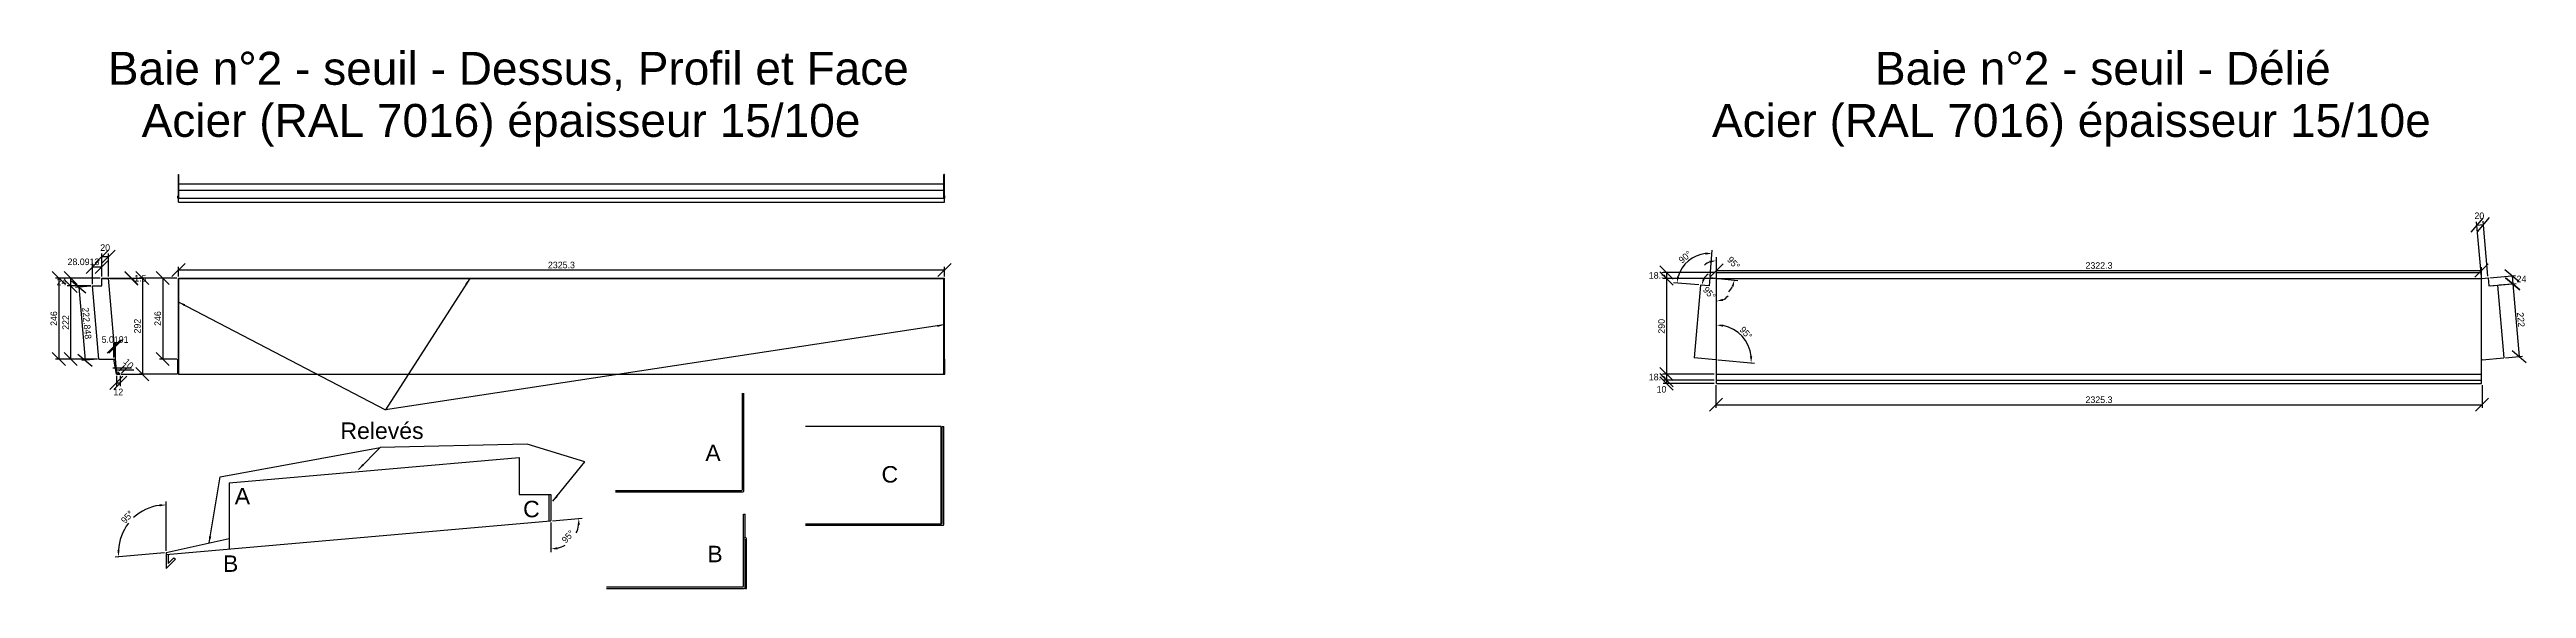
# Model space of a CAD drawing. Header units: millimetres. Extents: x 235 to 7754, y 385 to 2022.
import ezdxf

# ---------------------------------------------------------------- set-up
doc = ezdxf.new("R2010")
doc.units = ezdxf.units.MM
doc.layers.get('Defpoints').update_dxf_attribs({"true_color": 0xffffff})
doc.layers.add('0 ... Seuil ... Rectangle', color=5, linetype='Continuous', lineweight=25, true_color=0x0000ff)
doc.layers.add('0 ... Seuil ... Rectangle ... Cotes Angles', color=4, linetype='Continuous', lineweight=25, true_color=0x00ffff)
doc.styles.add('QCADDimTextStyle', font='txt')
doc.styles.add('textstyle11', font='')
doc.styles.add('textstyle12', font='')
doc.styles.add('textstyle13', font='')
doc.styles.add('textstyle14', font='')
doc.styles.add('textstyle15', font='')
doc.styles.add('textstyle16', font='')
doc.styles.add('textstyle17', font='')
doc.styles.add('textstyle18', font='')
doc.styles.add('textstyle19', font='')
doc.styles.add('textstyle20', font='')
doc.styles.add('textstyle21', font='')
doc.styles.get('textstyle11').set_extended_font_data('Liberation Sans')
doc.styles.get('textstyle12').set_extended_font_data('Liberation Sans')
doc.styles.get('textstyle13').set_extended_font_data('Liberation Sans')
doc.styles.get('textstyle14').set_extended_font_data('Liberation Sans')
doc.styles.get('textstyle15').set_extended_font_data('Liberation Sans')
doc.styles.get('textstyle16').set_extended_font_data('Liberation Sans')
doc.styles.get('textstyle17').set_extended_font_data('Liberation Sans')
doc.styles.get('textstyle18').set_extended_font_data('Liberation Sans')
doc.styles.get('textstyle19').set_extended_font_data('Liberation Sans')
doc.styles.get('textstyle20').set_extended_font_data('Liberation Sans')
doc.styles.get('textstyle21').set_extended_font_data('Liberation Sans')
doc.dimstyles.new('QCADDimStyle', dxfattribs={"dimtxt": 20, "dimasz": 20, "dimexe": 10, "dimexo": 5, "dimgap": 5, "dimtad": 1, "dimtoh": 1, "dimdec": 4, "dimzin": 0, "dimdsep": 46, "dimtxsty": 'QCADDimTextStyle', "dimcen": 0.09, "dimadec": 0, "dimazin": 0, "dimtfac": 1, "dimtdec": 4, "dimtofl": 0, "dimtmove": 0, "dimatfit": 3, "dimfxl": 1, "dimtolj": 1, "dimtzin": 0, "dimarcsym": 0})

# ---------------------------------------------------------------- blocks, each defined once
blk = doc.blocks.new('*D1')
at = {"layer": '0 ... Seuil ... Rectangle ... Cotes Angles', "color": 0, "lineweight": -2}
for p, q in [((588.9, 499.3), (588.9, 649.1)), ((584, 493.9), (434.7, 480.8))]:
    blk.add_line(p, q, dxfattribs=at)
for start, end in [(97.92113, 132.85173), (142.14827, 177.07887)]:
    blk.add_arc((588.9, 494.3), 144.8, start, end, dxfattribs=at)
at = {"layer": '0 ... Seuil ... Rectangle ... Cotes Angles', "color": 0}
for points in [[(569.2, 634.4), (568.8, 641), (588.9, 639.1)], [(441, 501.6), (447.7, 501.7), (444.7, 481.7)]]:
    blk.add_solid(points, dxfattribs=at)
at = {"layer": 'Defpoints', "color": 0}
for p in [(512.9, 617.5), (588.9, 494.3), (588.9, 494.3), (780.9, 511.1), (588.9, 446.3)]:
    blk.add_point(p, dxfattribs=at)
at = {"layer": '0 ... Seuil ... Rectangle ... Cotes Angles', "color": 0, "insert": (471.1, 602.2), "char_height": 20, "attachment_point": 5, "rotation": 47.5, "style": 'QCADDimTextStyle'}
blk.add_mtext('\\A1;95%%d', dxfattribs=at)
blk = doc.blocks.new('*D2')
at = {"layer": '0 ... Seuil ... Rectangle ... Cotes Angles', "color": 0, "lineweight": -2}
for p, q in [((1756.9, 585.5), (1756.9, 495.1)), ((1761.9, 590.9), (1851.9, 598.8))]:
    blk.add_line(p, q, dxfattribs=at)
for start, end in [(334.53524, 351.54078), (283.45922, 300.46476)]:
    blk.add_arc((1756.9, 590.5), 85.3, start, end, dxfattribs=at)
at = {"layer": '0 ... Seuil ... Rectangle ... Cotes Angles', "color": 0}
for points in [[(1844.7, 577.8), (1838, 578), (1841.9, 597.9)], [(1776.4, 510.8), (1777.2, 504.2), (1756.9, 505.1)]]:
    blk.add_solid(points, dxfattribs=at)
at = {"layer": 'Defpoints', "color": 0}
for p in [(1756.9, 670.5), (1756, 590.4), (1756.9, 591.4), (594.9, 488.8), (1801.7, 517.8)]:
    blk.add_point(p, dxfattribs=at)
at = {"layer": '0 ... Seuil ... Rectangle ... Cotes Angles', "color": 0, "insert": (1808.8, 542.9), "char_height": 20, "attachment_point": 5, "rotation": 47.5, "style": 'QCADDimTextStyle'}
blk.add_mtext('\\A1;95%%d', dxfattribs=at)
blk = doc.blocks.new('*D3')
at = {"layer": '0 ... Seuil ... Rectangle ... Cotes Angles', "color": 0, "lineweight": -2}
for p, q in [((646.4, 1372.3), (606.4, 1332.3)), ((626.4, 1332.9), (626.4, 1362.3)), ((2931.7, 1332.3), (2971.7, 1372.3)), ((2951.7, 1332.9), (2951.7, 1362.3)), ((626.4, 1352.3), (2951.7, 1352.3))]:
    blk.add_line(p, q, dxfattribs=at)
at = {"layer": 'Defpoints', "color": 0}
for p in [(626.4, 1327.9), (2951.7, 1352.3), (2951.7, 1327.9)]:
    blk.add_point(p, dxfattribs=at)
at = {"layer": '0 ... Seuil ... Rectangle ... Cotes Angles', "color": 0, "insert": (1789, 1367.3), "char_height": 20, "attachment_point": 5, "style": 'QCADDimTextStyle'}
blk.add_mtext('\\A1;2325.3', dxfattribs=at)
blk = doc.blocks.new('*D4')
at = {"layer": '0 ... Seuil ... Rectangle ... Cotes Angles', "color": 0, "lineweight": -2}
for p, q in [((598.7, 1307.9), (558.7, 1347.9)), ((621.4, 1327.9), (568.7, 1327.9)), ((578.7, 1327.9), (578.7, 1081.9)), ((558.7, 1101.9), (598.7, 1061.9)), ((621.4, 1081.9), (568.7, 1081.9))]:
    blk.add_line(p, q, dxfattribs=at)
at = {"layer": 'Defpoints', "color": 0}
for p in [(626.4, 1327.9), (578.7, 1081.9), (626.4, 1081.9)]:
    blk.add_point(p, dxfattribs=at)
at = {"layer": '0 ... Seuil ... Rectangle ... Cotes Angles', "color": 0, "insert": (563.7, 1204.9), "char_height": 20, "attachment_point": 5, "rotation": 90, "style": 'QCADDimTextStyle'}
blk.add_mtext('\\A1;246', dxfattribs=at)
blk = doc.blocks.new('*D5')
at = {"layer": '0 ... Seuil ... Rectangle ... Cotes Angles', "color": 0, "lineweight": -2}
for p, q in [((537, 1307.9), (497, 1347.9)), ((621.4, 1327.9), (507, 1327.9)), ((517, 1327.9), (517, 1035.9)), ((497, 1055.9), (537, 1015.9)), ((621.4, 1035.9), (507, 1035.9))]:
    blk.add_line(p, q, dxfattribs=at)
at = {"layer": 'Defpoints', "color": 0}
for p in [(626.4, 1327.9), (517, 1035.9), (626.4, 1035.9)]:
    blk.add_point(p, dxfattribs=at)
at = {"layer": '0 ... Seuil ... Rectangle ... Cotes Angles', "color": 0, "insert": (502, 1181.9), "char_height": 20, "attachment_point": 5, "rotation": 90, "style": 'QCADDimTextStyle'}
blk.add_mtext('\\A1;292', dxfattribs=at)
blk = doc.blocks.new('*D6')
at = {"layer": '0 ... Seuil ... Rectangle ... Cotes Angles', "color": 0, "lineweight": -2}
for p, q in [((414, 1412.8), (374, 1372.8)), ((394, 1372.8), (434, 1412.8)), ((394, 1332.9), (394, 1402.8)), ((394, 1392.8), (414, 1392.8)), ((414, 1332.9), (414, 1402.8))]:
    blk.add_line(p, q, dxfattribs=at)
at = {"layer": 'Defpoints', "color": 0}
for p in [(414, 1392.8), (394, 1327.9), (414, 1327.9)]:
    blk.add_point(p, dxfattribs=at)
at = {"layer": '0 ... Seuil ... Rectangle ... Cotes Angles', "color": 0, "insert": (404, 1420.3), "char_height": 20, "attachment_point": 5, "style": 'QCADDimTextStyle'}
blk.add_mtext('\\A1;20', dxfattribs=at)
blk = doc.blocks.new('*D7')
at = {"layer": '0 ... Seuil ... Rectangle ... Cotes Angles', "color": 0, "lineweight": -2}
for p, q in [((410.5, 1099.8), (450.5, 1139.8)), ((455.5, 1139.8), (415.5, 1099.8)), ((430.5, 1086.9), (430.5, 1129.8)), ((435.5, 1086.9), (435.5, 1129.8))]:
    blk.add_line(p, q, dxfattribs=at)
at = {"layer": 'Defpoints', "color": 0}
for p in [(430.5, 1081.9), (435.5, 1119.8), (435.5, 1081.9)]:
    blk.add_point(p, dxfattribs=at)
at = {"layer": '0 ... Seuil ... Rectangle ... Cotes Angles', "color": 0, "insert": (434.1, 1141), "char_height": 20, "attachment_point": 5, "style": 'QCADDimTextStyle'}
blk.add_mtext('\\A1;5.0191', dxfattribs=at)
blk = doc.blocks.new('*D8')
at = {"layer": '0 ... Seuil ... Rectangle ... Cotes Angles', "color": 0, "lineweight": -2}
for p, q in [((458, 1029.7), (418, 989.7)), ((430, 989.7), (470, 1029.7)), ((438, 1030.9), (438, 999.7)), ((438, 1009.7), (450, 1009.7)), ((450, 1030.9), (450, 999.7))]:
    blk.add_line(p, q, dxfattribs=at)
at = {"layer": 'Defpoints', "color": 0}
for p in [(438, 1035.9), (450, 1035.9), (450, 1009.7)]:
    blk.add_point(p, dxfattribs=at)
at = {"layer": '0 ... Seuil ... Rectangle ... Cotes Angles', "color": 0, "insert": (444, 982), "char_height": 20, "attachment_point": 5, "style": 'QCADDimTextStyle'}
blk.add_mtext('\\A1;12', dxfattribs=at)
blk = doc.blocks.new('*D9')
at = {"layer": '0 ... Seuil ... Rectangle ... Cotes Angles', "color": 0, "lineweight": -2}
for p, q in [((427.2, 1055.6), (483.8, 1055.6)), ((446.5, 1046.5), (462.6, 1062.6)), ((453.5, 1039.5), (469.6, 1055.6)), ((490.8, 1048.5), (434.3, 1048.5))]:
    blk.add_line(p, q, dxfattribs=at)
at = {"layer": 'Defpoints', "color": 0}
for p in [(455.5, 1055.6), (442.9, 1043), (450, 1035.9)]:
    blk.add_point(p, dxfattribs=at)
at = {"layer": '0 ... Seuil ... Rectangle ... Cotes Angles', "color": 0, "insert": (475, 1068.1), "char_height": 20, "attachment_point": 5, "rotation": 315, "style": 'QCADDimTextStyle'}
blk.add_mtext('\\A1;10', dxfattribs=at)
blk = doc.blocks.new('*D10')
at = {"layer": '0 ... Seuil ... Rectangle ... Cotes Angles', "color": 0, "lineweight": -2}
for p, q in [((319.2, 1307.9), (279.2, 1347.9)), ((279.2, 1323.9), (319.2, 1283.9)), ((389, 1327.9), (289.2, 1327.9)), ((360.9, 1303.9), (289.2, 1303.9)), ((299.2, 1327.9), (299.2, 1303.9))]:
    blk.add_line(p, q, dxfattribs=at)
at = {"layer": 'Defpoints', "color": 0}
for p in [(299.2, 1303.9), (365.9, 1303.9), (394, 1327.9)]:
    blk.add_point(p, dxfattribs=at)
at = {"layer": '0 ... Seuil ... Rectangle ... Cotes Angles', "color": 0, "insert": (271.7, 1315.9), "char_height": 20, "attachment_point": 5, "style": 'QCADDimTextStyle'}
blk.add_mtext('\\A1;24', dxfattribs=at)
blk = doc.blocks.new('*D11')
at = {"layer": '0 ... Seuil ... Rectangle ... Cotes Angles', "color": 0, "lineweight": -2}
for p, q in [((385.9, 1382), (345.9, 1342)), ((365.9, 1308.9), (365.9, 1372)), ((365.9, 1362), (394, 1362)), ((374, 1342), (414, 1382)), ((394, 1332.9), (394, 1372))]:
    blk.add_line(p, q, dxfattribs=at)
at = {"layer": 'Defpoints', "color": 0}
for p in [(394, 1362), (365.9, 1303.9), (394, 1327.9)]:
    blk.add_point(p, dxfattribs=at)
at = {"layer": '0 ... Seuil ... Rectangle ... Cotes Angles', "color": 0, "insert": (338.2, 1377), "char_height": 20, "attachment_point": 5, "style": 'QCADDimTextStyle'}
blk.add_mtext('\\A1;28.0913', dxfattribs=at)
blk = doc.blocks.new('*D12')
at = {"layer": '0 ... Seuil ... Rectangle ... Cotes Angles', "color": 0, "lineweight": -2}
for p, q in [((319.2, 1283.9), (279.2, 1323.9)), ((360.9, 1303.9), (289.2, 1303.9)), ((299.2, 1303.9), (299.2, 1081.9)), ((279.2, 1101.9), (319.2, 1061.9)), ((380.3, 1081.9), (289.2, 1081.9))]:
    blk.add_line(p, q, dxfattribs=at)
at = {"layer": 'Defpoints', "color": 0}
for p in [(365.9, 1303.9), (299.2, 1081.9), (385.3, 1081.9)]:
    blk.add_point(p, dxfattribs=at)
at = {"layer": '0 ... Seuil ... Rectangle ... Cotes Angles', "color": 0, "insert": (284.2, 1192.9), "char_height": 20, "attachment_point": 5, "rotation": 90, "style": 'QCADDimTextStyle'}
blk.add_mtext('\\A1;222', dxfattribs=at)
blk = doc.blocks.new('*D13')
at = {"layer": '0 ... Seuil ... Rectangle ... Cotes Angles', "color": 0, "lineweight": -2}
for p, q in [((283.3, 1307.9), (243.3, 1347.9)), ((389, 1327.9), (253.3, 1327.9)), ((263.3, 1327.9), (263.3, 1081.9)), ((243.3, 1101.9), (283.3, 1061.9)), ((380.3, 1081.9), (253.3, 1081.9))]:
    blk.add_line(p, q, dxfattribs=at)
at = {"layer": 'Defpoints', "color": 0}
for p in [(394, 1327.9), (263.3, 1081.9), (385.3, 1081.9)]:
    blk.add_point(p, dxfattribs=at)
at = {"layer": '0 ... Seuil ... Rectangle ... Cotes Angles', "color": 0, "insert": (248.3, 1204.9), "char_height": 20, "attachment_point": 5, "rotation": 90, "style": 'QCADDimTextStyle'}
blk.add_mtext('\\A1;246', dxfattribs=at)
blk = doc.blocks.new('*D14')
at = {"layer": '0 ... Seuil ... Rectangle ... Cotes Angles', "color": 0, "lineweight": -2}
for p, q in [((345.4, 1282.1), (302, 1318.4)), ((360.9, 1303.5), (313.7, 1299.4)), ((323.7, 1300.3), (343.1, 1078.3)), ((321.5, 1096.4), (364.8, 1060.1)), ((380.3, 1081.5), (333.2, 1077.4))]:
    blk.add_line(p, q, dxfattribs=at)
at = {"layer": 'Defpoints', "color": 0}
for p in [(365.9, 1303.9), (343.1, 1078.3), (385.3, 1081.9)]:
    blk.add_point(p, dxfattribs=at)
at = {"layer": '0 ... Seuil ... Rectangle ... Cotes Angles', "color": 0, "insert": (348.4, 1190.6), "char_height": 20, "attachment_point": 5, "rotation": 275, "style": 'QCADDimTextStyle'}
blk.add_mtext('\\A1;222.848', dxfattribs=at)
blk = doc.blocks.new('*D15')
at = {"layer": '0 ... Seuil ... Rectangle ... Cotes Angles', "color": 0, "lineweight": -2}
for p, q in [((419, 1327.9), (493.4, 1327.9)), ((419, 1326.4), (493.4, 1326.4)), ((463.4, 1347.9), (503.4, 1307.9)), ((503.4, 1306.4), (463.4, 1346.4))]:
    blk.add_line(p, q, dxfattribs=at)
at = {"layer": 'Defpoints', "color": 0}
for p in [(414, 1327.9), (414, 1326.4), (483.4, 1326.4)]:
    blk.add_point(p, dxfattribs=at)
at = {"layer": '0 ... Seuil ... Rectangle ... Cotes Angles', "color": 0, "insert": (510.9, 1327.2), "char_height": 20, "attachment_point": 5, "style": 'QCADDimTextStyle'}
blk.add_mtext('\\A1;1.5', dxfattribs=at)
blk = doc.blocks.new('*D16')
at = {"layer": '0 ... Seuil ... Rectangle ... Cotes Angles', "color": 0, "lineweight": -2}
for p, q in [((5315.1, 1370.8), (5275.1, 1330.8)), ((5295.1, 1331.4), (5295.1, 1360.8)), ((7597.4, 1330.8), (7637.4, 1370.8)), ((7617.4, 1331.4), (7617.4, 1360.8)), ((5295.1, 1350.8), (7617.4, 1350.8))]:
    blk.add_line(p, q, dxfattribs=at)
at = {"layer": 'Defpoints', "color": 0}
for p in [(5295.1, 1326.4), (7617.4, 1350.8), (7617.4, 1326.4)]:
    blk.add_point(p, dxfattribs=at)
at = {"layer": '0 ... Seuil ... Rectangle ... Cotes Angles', "color": 0, "insert": (6456.2, 1365.8), "char_height": 20, "attachment_point": 5, "style": 'QCADDimTextStyle'}
blk.add_mtext('\\A1;2322.3', dxfattribs=at)
blk = doc.blocks.new('*D17')
at = {"layer": '0 ... Seuil ... Rectangle ... Cotes Angles', "color": 0, "lineweight": -2}
for p, q in [((5293.6, 1002.9), (5293.6, 933.3)), ((7618.9, 1002.9), (7618.9, 933.3)), ((5313.6, 963.3), (5273.6, 923.3)), ((5293.6, 943.3), (7618.9, 943.3)), ((7598.9, 923.3), (7638.9, 963.3))]:
    blk.add_line(p, q, dxfattribs=at)
at = {"layer": 'Defpoints', "color": 0}
for p in [(5293.6, 1007.9), (7618.9, 1007.9), (7618.9, 943.3)]:
    blk.add_point(p, dxfattribs=at)
at = {"layer": '0 ... Seuil ... Rectangle ... Cotes Angles', "color": 0, "insert": (6456.2, 958.3), "char_height": 20, "attachment_point": 5, "style": 'QCADDimTextStyle'}
blk.add_mtext('\\A1;2325.3', dxfattribs=at)
blk = doc.blocks.new('*D18')
at = {"layer": '0 ... Seuil ... Rectangle ... Cotes Angles', "color": 0, "lineweight": -2}
for p, q in [((5163.3, 1324.9), (5123.3, 1364.9)), ((5123.3, 1346.4), (5163.3, 1306.4)), ((5288.6, 1344.9), (5133.3, 1344.9)), ((5290.1, 1326.4), (5133.3, 1326.4)), ((5143.3, 1344.9), (5143.3, 1326.4))]:
    blk.add_line(p, q, dxfattribs=at)
at = {"layer": 'Defpoints', "color": 0}
for p in [(5143.3, 1326.4), (5293.6, 1344.9), (5295.1, 1326.4)]:
    blk.add_point(p, dxfattribs=at)
at = {"layer": '0 ... Seuil ... Rectangle ... Cotes Angles', "color": 0, "insert": (5115.8, 1335.7), "char_height": 20, "attachment_point": 5, "style": 'QCADDimTextStyle'}
blk.add_mtext('\\A1;18.5', dxfattribs=at)
blk = doc.blocks.new('*D19')
at = {"layer": '0 ... Seuil ... Rectangle ... Cotes Angles', "color": 0, "lineweight": -2}
for p, q in [((5163.3, 1306.4), (5123.3, 1346.4)), ((5290.1, 1326.4), (5133.3, 1326.4)), ((5143.3, 1326.4), (5143.3, 1036.4)), ((5123.3, 1056.4), (5163.3, 1016.4)), ((5288.6, 1036.4), (5133.3, 1036.4))]:
    blk.add_line(p, q, dxfattribs=at)
at = {"layer": 'Defpoints', "color": 0}
for p in [(5295.1, 1326.4), (5143.3, 1036.4), (5293.6, 1036.4)]:
    blk.add_point(p, dxfattribs=at)
at = {"layer": '0 ... Seuil ... Rectangle ... Cotes Angles', "color": 0, "insert": (5128.3, 1181.4), "char_height": 20, "attachment_point": 5, "rotation": 90, "style": 'QCADDimTextStyle'}
blk.add_mtext('\\A1;290', dxfattribs=at)
blk = doc.blocks.new('*D20')
at = {"layer": '0 ... Seuil ... Rectangle ... Cotes Angles', "color": 0, "lineweight": -2}
for p, q in [((5163.3, 1016.4), (5123.3, 1056.4)), ((5123.3, 1037.9), (5163.3, 997.9)), ((5288.6, 1036.4), (5133.3, 1036.4)), ((5288.6, 1017.9), (5133.3, 1017.9)), ((5143.3, 1036.4), (5143.3, 1017.9))]:
    blk.add_line(p, q, dxfattribs=at)
at = {"layer": 'Defpoints', "color": 0}
for p in [(5143.3, 1017.9), (5293.6, 1036.4), (5293.6, 1017.9)]:
    blk.add_point(p, dxfattribs=at)
at = {"layer": '0 ... Seuil ... Rectangle ... Cotes Angles', "color": 0, "insert": (5115.8, 1027.2), "char_height": 20, "attachment_point": 5, "style": 'QCADDimTextStyle'}
blk.add_mtext('\\A1;18.5', dxfattribs=at)
blk = doc.blocks.new('*D21')
at = {"layer": '0 ... Seuil ... Rectangle ... Cotes Angles', "color": 0, "lineweight": -2}
for p, q in [((5163.3, 997.9), (5123.3, 1037.9)), ((5123.3, 1027.9), (5163.3, 987.9)), ((5288.6, 1017.9), (5133.3, 1017.9)), ((5288.6, 1007.9), (5133.3, 1007.9)), ((5143.3, 1017.9), (5143.3, 1007.9))]:
    blk.add_line(p, q, dxfattribs=at)
at = {"layer": 'Defpoints', "color": 0}
for p in [(5143.3, 1007.9), (5293.6, 1017.9), (5293.6, 1007.9)]:
    blk.add_point(p, dxfattribs=at)
at = {"layer": '0 ... Seuil ... Rectangle ... Cotes Angles', "color": 0, "insert": (5128.3, 990), "char_height": 20, "attachment_point": 5, "style": 'QCADDimTextStyle'}
blk.add_mtext('\\A1;10', dxfattribs=at)
blk = doc.blocks.new('*D22')
at = {"layer": '0 ... Seuil ... Rectangle ... Cotes Angles', "color": 0, "lineweight": -2}
for p, q in [((5295.1, 1331.4), (5295.1, 1391.1)), ((5300.1, 1326), (5359.5, 1320.8))]:
    blk.add_line(p, q, dxfattribs=at)
for start, end in [(111.07509, 132.15017), (312.84983, 333.92491)]:
    blk.add_arc((5295.1, 1326.4), 54.7, start, end, dxfattribs=at)
at = {"layer": '0 ... Seuil ... Rectangle ... Cotes Angles', "color": 0}
for points in [[(5276, 1374.2), (5274.8, 1380.7), (5295.1, 1381.1)], [(5347.4, 1301.5), (5341, 1303.3), (5349.6, 1321.7)]]:
    blk.add_solid(points, dxfattribs=at)
at = {"layer": 'Defpoints', "color": 0}
for p in [(5275.2, 1328.2), (5295.1, 1326.4), (5295.1, 1326.4), (5344, 1351), (5295.1, 1079.5)]:
    blk.add_point(p, dxfattribs=at)
at = {"layer": '0 ... Seuil ... Rectangle ... Cotes Angles', "color": 0, "insert": (5346.8, 1373.8), "char_height": 20, "attachment_point": 5, "rotation": 312.5, "style": 'QCADDimTextStyle'}
blk.add_mtext('\\A1;95%%d', dxfattribs=at)
blk = doc.blocks.new('*D23')
at = {"layer": '0 ... Seuil ... Rectangle ... Cotes Angles', "color": 0, "lineweight": -2}
for p, q in [((5275.6, 1333.2), (5282.5, 1412.4)), ((5241.8, 1307), (5164.9, 1313.7))]:
    blk.add_line(p, q, dxfattribs=at)
blk.add_arc((5273.1, 1304.3), 98.6, 96.64756, 163.35244, dxfattribs=at)
at = {"layer": '0 ... Seuil ... Rectangle ... Cotes Angles', "color": 0}
for points in [[(5261.7, 1398.8), (5261.6, 1405.5), (5281.7, 1402.5)], [(5175.4, 1333.1), (5181.9, 1331.9), (5174.9, 1312.9)]]:
    blk.add_solid(points, dxfattribs=at)
at = {"layer": 'Defpoints', "color": 0}
for p in [(5231.4, 1393.6), (5246.8, 1306.6), (5273.1, 1304.3), (5273.1, 1304.3), (5275.2, 1328.2)]:
    blk.add_point(p, dxfattribs=at)
at = {"layer": '0 ... Seuil ... Rectangle ... Cotes Angles', "color": 0, "insert": (5199.8, 1391.6), "char_height": 20, "attachment_point": 5, "rotation": 40, "style": 'QCADDimTextStyle'}
blk.add_mtext('\\A1;90%%d', dxfattribs=at)
blk = doc.blocks.new('*D24')
at = {"layer": '0 ... Seuil ... Rectangle ... Cotes Angles', "color": 0, "lineweight": -2}
for start, end in [(123.59094, 149.29547), (295.70453, 321.40906)]:
    blk.add_arc((5295.1, 1302.3), 45, start, end, dxfattribs=at)
at = {"layer": '0 ... Seuil ... Rectangle ... Cotes Angles', "color": 0}
for points in [[(5253.3, 1326.3), (5259.6, 1324.3), (5250.3, 1306.3)], [(5313.8, 1265.1), (5315.3, 1258.6), (5295.1, 1257.4)]]:
    blk.add_solid(points, dxfattribs=at)
at = {"layer": 'Defpoints', "color": 0}
for p in [(5246.8, 1306.6), (5254.9, 1282.2), (5273.1, 1304.3), (5295.1, 1326.4), (5295.1, 1079.5)]:
    blk.add_point(p, dxfattribs=at)
at = {"layer": '0 ... Seuil ... Rectangle ... Cotes Angles', "color": 0, "insert": (5273.4, 1282.4), "char_height": 20, "attachment_point": 5, "rotation": 312.5, "style": 'QCADDimTextStyle'}
blk.add_mtext('\\A1;95%%d', dxfattribs=at)
blk = doc.blocks.new('*D25')
at = {"layer": '0 ... Seuil ... Rectangle ... Cotes Angles', "color": 0, "lineweight": -2}
blk.add_line((5300.1, 1079.1), (5410.3, 1069.4), dxfattribs=at)
blk.add_arc((5295.1, 1079.5), 105.7, 5.85776, 79.14224, dxfattribs=at)
at = {"layer": '0 ... Seuil ... Rectangle ... Cotes Angles', "color": 0}
for points in [[(5315.3, 1186.6), (5314.7, 1180), (5295.1, 1185.2)], [(5396.9, 1090.3), (5403.6, 1090.3), (5400.4, 1070.3)]]:
    blk.add_solid(points, dxfattribs=at)
at = {"layer": 'Defpoints', "color": 0}
for p in [(5295.1, 1326.4), (5227.4, 1085.4), (5295.1, 1079.5), (5295.1, 1079.5), (5389.5, 1126.9)]:
    blk.add_point(p, dxfattribs=at)
at = {"layer": '0 ... Seuil ... Rectangle ... Cotes Angles', "color": 0, "insert": (5384.4, 1161.4), "char_height": 20, "attachment_point": 5, "rotation": 312.5, "style": 'QCADDimTextStyle'}
blk.add_mtext('\\A1;95%%d', dxfattribs=at)
blk = doc.blocks.new('*D26')
at = {"layer": '0 ... Seuil ... Rectangle ... Cotes Angles', "color": 0, "lineweight": -2}
for p, q in [((7621.4, 1510.1), (7585, 1466.7)), ((7605, 1468.5), (7641.3, 1511.8)), ((7617, 1331.4), (7602.3, 1498.4)), ((7603.2, 1488.4), (7623.1, 1490.1)), ((7636.9, 1333.2), (7622.3, 1500.1))]:
    blk.add_line(p, q, dxfattribs=at)
at = {"layer": 'Defpoints', "color": 0}
for p in [(7623.1, 1490.1), (7617.4, 1326.4), (7637.3, 1328.2)]:
    blk.add_point(p, dxfattribs=at)
at = {"layer": '0 ... Seuil ... Rectangle ... Cotes Angles', "color": 0, "insert": (7610.8, 1516.7), "char_height": 20, "attachment_point": 5, "style": 'QCADDimTextStyle'}
blk.add_mtext('\\A1;20', dxfattribs=at)
blk = doc.blocks.new('*D27')
at = {"layer": '0 ... Seuil ... Rectangle ... Cotes Angles', "color": 0, "lineweight": -2}
for p, q in [((7642.3, 1328.6), (7720.2, 1335.4)), ((7644.4, 1304.7), (7722.3, 1311.5)), ((7731.9, 1316.4), (7688.5, 1352.7)), ((7690.6, 1328.8), (7734, 1292.5)), ((7710.2, 1334.6), (7712.3, 1310.7))]:
    blk.add_line(p, q, dxfattribs=at)
at = {"layer": 'Defpoints', "color": 0}
for p in [(7637.3, 1328.2), (7639.4, 1304.3), (7712.3, 1310.7)]:
    blk.add_point(p, dxfattribs=at)
at = {"layer": '0 ... Seuil ... Rectangle ... Cotes Angles', "color": 0, "insert": (7738.7, 1325), "char_height": 20, "attachment_point": 5, "style": 'QCADDimTextStyle'}
blk.add_mtext('\\A1;24', dxfattribs=at)
blk = doc.blocks.new('*D28')
at = {"layer": '0 ... Seuil ... Rectangle ... Cotes Angles', "color": 0, "lineweight": -2}
for p, q in [((7670.7, 1307), (7722.3, 1311.5)), ((7734, 1292.5), (7690.6, 1328.8)), ((7712.3, 1310.7), (7731.7, 1089.5)), ((7690, 1085.9), (7741.6, 1090.4)), ((7710, 1107.7), (7753.3, 1071.3))]:
    blk.add_line(p, q, dxfattribs=at)
at = {"layer": 'Defpoints', "color": 0}
for p in [(7665.7, 1306.6), (7685.1, 1085.4), (7731.7, 1089.5)]:
    blk.add_point(p, dxfattribs=at)
at = {"layer": '0 ... Seuil ... Rectangle ... Cotes Angles', "color": 0, "insert": (7736.9, 1201.4), "char_height": 20, "attachment_point": 5, "rotation": 275, "style": 'QCADDimTextStyle'}
blk.add_mtext('\\A1;222', dxfattribs=at)

msp = doc.modelspace()

# ---------------------------------------------------------------- linework, layer by layer
at = {"layer": '0 ... Seuil ... Rectangle'}
for p, q in [((626.37791, 1571.16104), (626.37791, 1642.29327)), ((626.37791, 1642.29327), (627.87791, 1642.29327)), ((627.87791, 1570.16104), (627.87791, 1642.29327)), ((627.87791, 1614.202), (2950.17791, 1614.202)), ((627.87791, 1594.202), (2950.17791, 1594.202)), ((2950.17791, 1570.16104), (2950.17791, 1642.29327)), ((2951.67791, 1642.29327), (2950.17791, 1642.29327)), ((2951.67791, 1571.16104), (2951.67791, 1642.29327)), ((624.87791, 1570.16104), (624.87791, 1576.87387)), ((626.37791, 1570.16104), (624.87791, 1570.16104)), ((625.87791, 1577.87387), (626.37791, 1577.87387)), ((626.37791, 1577.87387), (626.87791, 1577.87387)), ((626.37791, 1558.16104), (626.37791, 1571.16104)), ((626.37791, 1558.16104), (2951.67791, 1558.16104)), ((627.37791, 1570.16104), (2950.67791, 1570.16104)), ((627.87791, 1570.16104), (627.87791, 1576.87387)), ((2950.17791, 1570.16104), (2950.17791, 1576.87387)), ((2951.17791, 1577.87387), (2951.67791, 1577.87387)), ((2952.17791, 1577.87387), (2951.67791, 1577.87387)), ((2951.67791, 1558.16104), (2951.67791, 1571.16104)), ((2951.67791, 1570.16104), (2953.17791, 1570.16104)), ((2953.17791, 1570.16104), (2953.17791, 1576.87387)), ((365.86938, 1303.94032), (393.96065, 1303.94032)), ((385.29187, 1081.94032), (365.86938, 1303.94032)), ((393.96065, 1327.94032), (413.96065, 1327.94032)), ((393.96065, 1327.94032), (393.96065, 1326.44032)), ((393.96065, 1326.44032), (413.96065, 1326.44032)), ((393.96065, 1303.94032), (393.96065, 1326.44032)), ((439.50734, 1035.94032), (413.96065, 1327.94032)), ((626.37791, 1327.94032), (2951.67791, 1327.94032)), ((626.37791, 1035.94032), (626.37791, 1327.94032)), ((626.37791, 1326.44032), (2951.67791, 1326.44032)), ((627.87791, 1035.94032), (627.87791, 1326.44032)), ((2950.17791, 1035.94032), (2950.17791, 1326.44032)), ((2951.67791, 1035.94032), (2951.67791, 1327.94032)), ((5246.7732, 1306.5757), (5227.42462, 1085.42047)), ((5273.07301, 1304.27476), (5246.7732, 1306.5757)), ((5275.16475, 1328.18343), (5273.07301, 1304.27476)), ((5293.59435, 1326.57105), (5275.16475, 1328.18343)), ((5295.08864, 1344.94032), (7617.38864, 1344.94032)), ((5295.08864, 1327.94032), (5295.08864, 1344.94032)), ((5295.08864, 1081.00064), (5295.08864, 1324.94032)), ((5296.58864, 1326.44032), (7615.88864, 1326.44032)), ((7617.38864, 1327.94032), (7617.38864, 1344.94032)), ((7617.38864, 1081.00064), (7617.38864, 1324.94032)), ((7618.88293, 1326.57105), (7637.31253, 1328.18343)), ((7637.31253, 1328.18343), (7639.40427, 1304.27476)), ((7639.40427, 1304.27476), (7665.70408, 1306.5757)), ((7665.70408, 1306.5757), (7685.05266, 1085.42047)), ((385.29187, 1081.94032), (435.48286, 1081.94032)), ((438.00161, 1035.94032), (430.46376, 1081.94032)), ((624.87791, 1035.94032), (624.87791, 1081.94032)), ((624.87791, 1081.94032), (627.87791, 1081.94032)), ((624.87791, 1081.94032), (625.58296, 1081.94032)), ((2950.17791, 1081.94032), (2953.17791, 1081.94032)), ((2953.17791, 1035.94032), (2953.17791, 1081.94032)), ((5293.59435, 1079.63137), (5227.42462, 1085.42047)), ((5295.08864, 1007.94032), (5295.08864, 1078.00064)), ((7617.38864, 1007.94032), (7617.38864, 1078.00064)), ((7618.88293, 1079.63137), (7685.05266, 1085.42047)), ((438.00161, 1035.94032), (450.00161, 1035.94032)), ((439.3761, 1037.44032), (446.38029, 1037.44032)), ((442.93054, 1043.01139), (441.86988, 1041.95073)), ((441.86988, 1041.95073), (446.38029, 1037.44032)), ((442.93054, 1043.01139), (450.00161, 1035.94032)), ((626.37791, 1035.94032), (624.87791, 1035.94032)), ((626.37791, 1035.94032), (2951.67791, 1035.94032)), ((2338.65668, 686.21942), (2338.65668, 978.71942)), ((2343.15668, 681.71942), (2343.15668, 978.71942)), ((2951.67791, 1035.94032), (2953.17791, 1035.94032)), ((5295.08864, 1036.44032), (7617.38864, 1036.44032)), ((5295.08864, 1017.94032), (7617.38864, 1017.94032)), ((5295.08864, 1007.94032), (7617.38864, 1007.94032)), ((2942.14139, 877.06481), (2529.64139, 877.06481)), ((2942.14139, 581.56481), (2942.14139, 877.06481)), ((2945.14139, 584.56481), (2945.14139, 877.06481)), ((2945.14139, 877.06481), (2949.64139, 877.06481)), ((2949.64139, 580.06481), (2949.64139, 877.06481)), ((780.93864, 705.84116), (1660.93864, 782.83118)), ((1660.93864, 782.83118), (1660.93864, 670.46613)), ((780.93864, 705.84116), (780.93864, 505.07719)), ((1953.15668, 683.21942), (2335.65668, 683.21942)), ((1953.15668, 678.71942), (2340.15668, 678.71942)), ((1660.93864, 670.46613), (1756.93864, 670.46613)), ((1750.93864, 670.46613), (1750.93864, 589.94119)), ((1756.93864, 670.46613), (1756.93864, 591.38246)), ((2341.81986, 535.32997), (2341.81986, 610.75264)), ((2341.81986, 610.75264), (2346.31986, 610.75264)), ((2346.31986, 539.82997), (2346.31986, 610.75264)), ((588.93864, 488.27937), (1756.02579, 590.38626)), ((588.93864, 494.30229), (780.93864, 537.19943)), ((2341.81986, 392.82997), (2341.81986, 535.32997)), ((2346.31986, 385.32997), (2346.31986, 535.32997)), ((2350.81986, 385.32997), (2350.81986, 535.32997)), ((2529.64139, 581.56481), (2942.14139, 581.56481)), ((2529.64139, 577.06481), (2946.64139, 577.06481)), ((588.93864, 494.30229), (588.93864, 446.30229)), ((617.22291, 474.58656), (588.93864, 446.30229)), ((594.93864, 488.8043), (594.93864, 460.78757)), ((612.98027, 478.8292), (594.93864, 460.78757)), ((612.98027, 478.8292), (617.22291, 474.58656)), ((1926.31986, 389.82997), (2338.81986, 389.82997)), ((1926.31986, 385.32997), (2343.31986, 385.32997)), ((2346.31986, 385.32997), (2350.81986, 385.32997))]:
    msp.add_line(p, q, dxfattribs=at)
for centre, radius, start, end in [((625.87791, 1576.87387), 1, 90, 180), ((627.37791, 1571.16104), 1, 180, 270), ((626.87791, 1576.87387), 1, 0, 90), ((2951.17791, 1576.87387), 1, 90, 180), ((2950.67791, 1571.16104), 1, 270, 0), ((2952.17791, 1576.87387), 1, 0, 90), ((5295.08864, 1326.44032), 1.5, 175, 90), ((7617.38864, 1326.44032), 1.5, 90, 5), ((5295.08864, 1079.50064), 1.5, 270, 175), ((7617.38864, 1079.50064), 1.5, 5, 270), ((2335.65668, 686.21942), 3, 270, 0), ((2340.15668, 681.71942), 3, 270, 0), ((1755.93864, 591.38246), 1, 275, 0), ((2346.31986, 535.32997), 4.5, 0, 180), ((2942.14139, 584.56481), 3, 270, 0), ((2946.64139, 580.06481), 3, 270, 0), ((2338.81986, 392.82997), 3, 270, 0), ((2343.31986, 388.32997), 3, 270, 0)]:
    msp.add_arc(centre, radius, start, end, dxfattribs=at)
at = {"layer": '0 ... Seuil ... Rectangle ... Cotes Angles'}
for p, q in [((416.46065, 1327.94032), (514.54546, 1327.94032)), ((452.50161, 1035.94032), (519.54546, 1035.94032))]:
    msp.add_line(p, q, dxfattribs=at)

# ---------------------------------------------------------------- texts
at = {"layer": '0 ... Seuil ... Rectangle ... Cotes Angles', "attachment_point": 1}
for s, insert, char_height, style in [('Baie n%%d2 - seuil - Dessus, Profil et Face', (412.1238, 2014.67003), 100, 'textstyle19'), ('Baie n%%d2 - seuil - Délié', (5776.13521, 2014.67003), 100, 'textstyle21'), ('Acier (RAL 7016) épaisseur 15/10e', (514.74927, 1856.45576), 100, 'textstyle18'), ('Acier (RAL 7016) épaisseur 15/10e', (5281.50296, 1856.45576), 100, 'textstyle20'), ('Relevés', (1118.25831, 889.28146), 50, 'textstyle11'), ('A', (2225.86059, 822.0204), 50, 'textstyle17'), ('C', (2760.56382, 756.96145), 50, 'textstyle16'), ('A', (797.28602, 690.81345), 50, 'textstyle12'), ('C', (1672.64858, 651.48283), 50, 'textstyle15'), ('B', (761.70691, 485.80999), 50, 'textstyle13'), ('B', (2231.95986, 515.02349), 50, 'textstyle14')]:
    msp.add_mtext(s, dxfattribs=dict(at, insert=insert, char_height=char_height, style=style))

# ---------------------------------------------------------------- dimensions: what is measured, and where the dimension line sits
at = {"layer": '0 ... Seuil ... Rectangle ... Cotes Angles'}
for p1, p2, distance, picture, middle in [((7617.38864, 1326.44032), (7637.31253, 1328.18343), 162.57425, '*D26', (7610.78453, 1516.66283)), ((393.96065, 1327.94032), (413.96065, 1327.94032), 64.90885, '*D6', (403.96065, 1420.34917)), ((626.37791, 1327.94032), (2951.67791, 1327.94032), 24.33479, '*D3', (1789.02791, 1367.27511)), ((5295.08864, 1326.44032), (7617.38864, 1326.44032), 24.33479, '*D16', (6456.23864, 1365.77511)), ((365.86938, 1303.94032), (385.29187, 1081.94032), -42.32973, '*D14', (348.35489, 1190.55838)), ((626.37791, 1327.94032), (626.37791, 1035.94032), -109.33244, '*D5', (502.04546, 1181.94032)), ((626.37791, 1327.94032), (626.37791, 1081.94032), -47.67498, '*D4', (563.70292, 1204.94032)), ((7637.31253, 1328.18343), (7639.40427, 1304.27476), 73.17798, '*D27', (7738.65328, 1325.00376)), ((7665.70408, 1306.5757), (7685.05266, 1085.42047), 46.77771, '*D28', (7736.921, 1201.38237))]:
    dim = msp.add_aligned_dim(p1=p1, p2=p2, distance=distance, dimstyle='QCADDimStyle', override={"dimtxt": 20, "dimasz": 20, "dimexe": 10, "dimexo": 5, "dimgap": 5, "dimzin": 8, "dimtsz": 20, "dimclrd": 0, "dimclre": 0, "dimclrt": 0, "dimazin": 2, "dimtmove": 2}, dxfattribs=at)
    dim.commit()
    dim.dimension.update_dxf_attribs({"geometry": picture, "text_midpoint": middle})
dim = msp.add_linear_dim(base=(393.96065, 1362.0247), p1=(365.86938, 1303.94032), p2=(393.96065, 1327.94032), dimstyle='QCADDimStyle', override={"dimtxt": 20, "dimasz": 20, "dimexe": 10, "dimexo": 5, "dimgap": 5, "dimzin": 8, "dimtsz": 20, "dimclrd": 0, "dimclre": 0, "dimclrt": 0, "dimazin": 2, "dimtmove": 2}, dxfattribs=at)
dim.commit()
dim.dimension.update_dxf_attribs({"geometry": '*D11', "text_midpoint": (338.19359, 1377.0247), "dimtype": 160})
for base, p1, p2, picture, middle in [((5143.33023, 1326.44032), (5293.58864, 1344.94032), (5295.08864, 1326.44032), '*D18', (5115.83023, 1335.69032)), ((263.32308, 1081.94032), (393.96065, 1327.94032), (385.29187, 1081.94032), '*D13', (248.32308, 1204.94032)), ((299.2499, 1303.94032), (393.96065, 1327.94032), (365.86938, 1303.94032), '*D10', (271.7499, 1315.94032)), ((299.2499, 1081.94032), (365.86938, 1303.94032), (385.29187, 1081.94032), '*D12', (284.2499, 1192.94032)), ((483.36666, 1326.44032), (413.96065, 1327.94032), (413.96065, 1326.44032), '*D15', (510.86666, 1327.19032)), ((5143.33023, 1036.44032), (5295.08864, 1326.44032), (5293.58864, 1036.44032), '*D19', (5128.33023, 1181.44032)), ((5143.33023, 1017.94032), (5293.58864, 1036.44032), (5293.58864, 1017.94032), '*D20', (5115.83023, 1027.19032))]:
    dim = msp.add_linear_dim(base=base, p1=p1, p2=p2, angle=90, dimstyle='QCADDimStyle', override={"dimtxt": 20, "dimasz": 20, "dimexe": 10, "dimexo": 5, "dimgap": 5, "dimzin": 8, "dimtsz": 20, "dimclrd": 0, "dimclre": 0, "dimclrt": 0, "dimazin": 2, "dimtmove": 2}, dxfattribs=at)
    dim.commit()
    dim.dimension.update_dxf_attribs({"geometry": picture, "text_midpoint": middle})
for base, line1, line2, picture, middle in [((5231.42309, 1393.5933), ((5275.16475, 1328.18343), (5273.07301, 1304.27476)), ((5273.07301, 1304.27476), (5246.7732, 1306.5757)), '*D23', (5199.77704, 1391.6255)), ((5343.95313, 1350.98099), ((5275.16475, 1328.18343), (5295.08864, 1326.44032)), ((5295.08864, 1326.44032), (5295.08864, 1079.50064)), '*D22', (5346.81375, 1373.83765)), ((5389.54287, 1126.93733), ((5227.42462, 1085.42047), (5295.08864, 1079.50064)), ((5295.08864, 1079.50064), (5295.08864, 1326.44032)), '*D25', (5384.42684, 1161.36401)), ((5254.91417, 1282.17226), ((5246.7732, 1306.5757), (5273.07301, 1304.27476)), ((5295.08864, 1326.44032), (5295.08864, 1079.50064)), '*D24', (5273.35358, 1282.43213))]:
    dim = msp.add_angular_dim_2l(base=base, line1=line1, line2=line2, dimstyle='QCADDimStyle', override={"dimtxt": 20, "dimasz": 20, "dimexe": 10, "dimexo": 5, "dimgap": 5, "dimzin": 8, "dimtsz": 20, "dimclrd": 0, "dimclre": 0, "dimclrt": 0, "dimazin": 2, "dimtmove": 2}, dxfattribs=at)
    dim.commit()
    dim.dimension.update_dxf_attribs({"geometry": picture, "text_midpoint": middle})
for base, p1, p2, angle, picture, middle, dimtype in [((435.48286, 1119.84301), (430.46376, 1081.94032), (435.48286, 1081.94032), 0, '*D7', (434.08487, 1141.0247), 161), ((455.4861, 1055.56694), (450.00161, 1035.94032), (442.93054, 1043.01139), 135, '*D9', (475.01327, 1068.05176), 161), ((450.00161, 1009.69344), (438.00161, 1035.94032), (450.00161, 1035.94032), 0, '*D8', (444.00161, 982.0247), 161), ((5143.33023, 1007.94032), (5293.58864, 1017.94032), (5293.58864, 1007.94032), 90, '*D21', (5128.33023, 990), 160)]:
    dim = msp.add_linear_dim(base=base, p1=p1, p2=p2, angle=angle, dimstyle='QCADDimStyle', override={"dimtxt": 20, "dimasz": 20, "dimexe": 10, "dimexo": 5, "dimgap": 5, "dimzin": 8, "dimtsz": 20, "dimclrd": 0, "dimclre": 0, "dimclrt": 0, "dimazin": 2, "dimtmove": 2}, dxfattribs=at)
    dim.commit()
    dim.dimension.update_dxf_attribs({"geometry": picture, "text_midpoint": middle, "dimtype": dimtype})
dim = msp.add_linear_dim(base=(7618.88864, 943.32446), p1=(5293.58864, 1007.94032), p2=(7618.88864, 1007.94032), dimstyle='QCADDimStyle', override={"dimtxt": 20, "dimasz": 20, "dimexe": 10, "dimexo": 5, "dimgap": 5, "dimzin": 8, "dimtsz": 20, "dimclrd": 0, "dimclre": 0, "dimclrt": 0, "dimazin": 2, "dimtmove": 2}, dxfattribs=at)
dim.commit()
dim.dimension.update_dxf_attribs({"geometry": '*D17', "text_midpoint": (6456.23864, 958.32446)})
for base, line1, line2, picture, middle in [((512.93204, 617.52774), ((780.93864, 511.10011), (588.93864, 494.30229)), ((588.93864, 494.30229), (588.93864, 446.30229)), '*D1', (471.13578, 602.24871)), ((1801.73799, 517.83531), ((594.93864, 488.8043), (1756.02579, 590.38626)), ((1756.93864, 591.38246), (1756.93864, 670.46613)), '*D2', (1808.79571, 542.94787))]:
    dim = msp.add_angular_dim_2l(base=base, line1=line1, line2=line2, dimstyle='QCADDimStyle', override={"dimtxt": 20, "dimasz": 20, "dimexe": 10, "dimexo": 5, "dimgap": 5, "dimzin": 8, "dimtsz": 20, "dimclrd": 0, "dimclre": 0, "dimclrt": 0, "dimazin": 2, "dimtmove": 2}, dxfattribs=at)
    dim.commit()
    dim.dimension.update_dxf_attribs({"geometry": picture, "text_midpoint": middle, "dimtype": 162})

# ---------------------------------------------------------------- leaders
for points in [[(1510.75452, 1326.44032), (1255.35689, 927.80343)], [(627.87791, 1254.57652), (1255.35689, 927.80343)], [(2950.17791, 1185.56987), (1255.35689, 927.80343)], [(719.63487, 523.50278), (752.81955, 723.88304), (1238.93107, 813.81466)], [(1173.2751, 746.96643), (1238.93107, 813.81466)], [(1763.26507, 650.69071), (1860.21721, 769.84444), (1684.89101, 823.74731), (1238.93107, 813.81466)]]:
    msp.add_leader(points, dimstyle='QCADDimStyle', dxfattribs=at)

doc.saveas('drawing.dxf')
